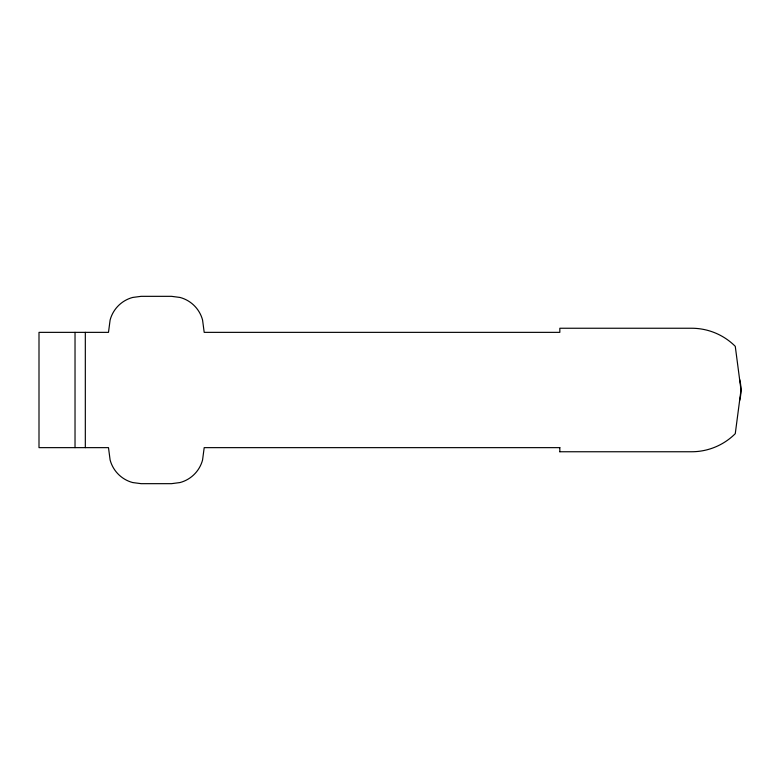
<?xml version="1.0" encoding="UTF-8"?>
<svg xmlns="http://www.w3.org/2000/svg" width="780" height="780" viewBox="0 0 780 780"><rect width="100%" height="100%" fill="white"/><g stroke="black" fill="none" stroke-linecap="round" stroke-linejoin="round"><path stroke-width="1.17" d="M559.835 447.642L204.194 447.642L202.566 460.005A31.873 31.873 0 0 1 180.034 482.547L171.512 483.668L141.17 483.668L132.659 482.547A31.873 31.873 0 0 1 110.117 460.005L108.488 447.642L39 447.642L39 332.358L108.488 332.358L110.117 319.995A31.873 31.873 0 0 1 132.659 297.453L141.17 296.332L171.512 296.332L180.034 297.453A31.873 31.873 0 0 1 202.566 319.995L204.194 332.358L559.835 332.358L559.835 328.244L691.597 328.244A61.757 61.757 0 0 1 735.267 346.33L741 390L735.267 433.67A61.757 61.757 0 0 1 691.597 451.756L559.816 451.756M559.816 447.642L559.835 451.756M85.322 332.358L85.322 447.642M75.026 332.358L75.026 447.642M739.596 379.343A41.174 41.174 0 0 1 739.596 400.657"/></g></svg>
